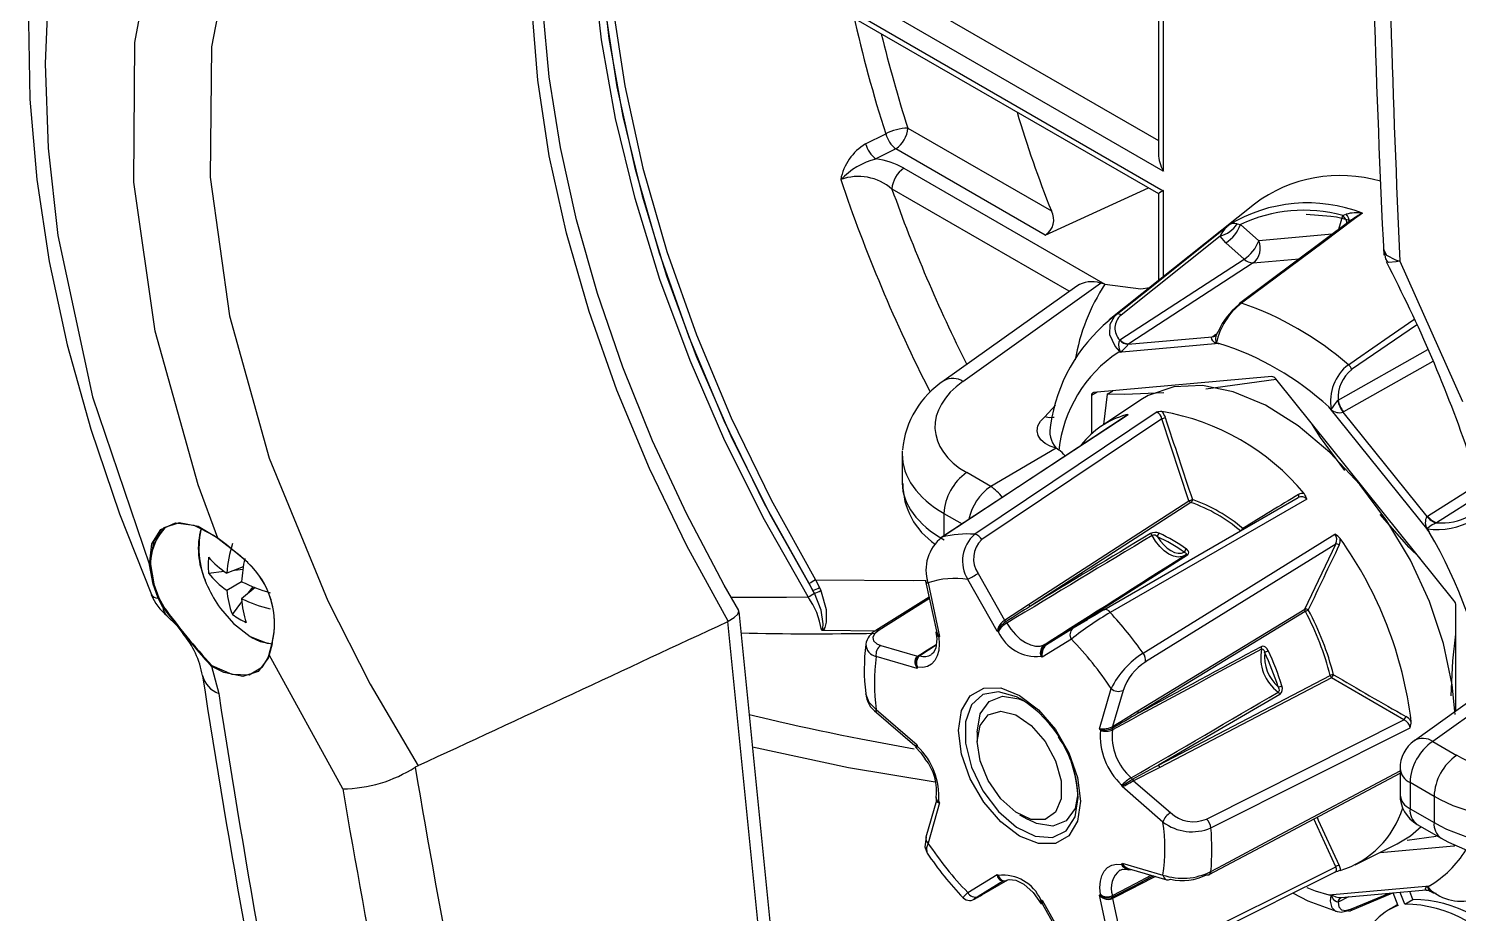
# Model space of a CAD drawing. Extents: x 6 to 134, y 1 to 99.
# Drawn here: x 10.214 to 12.72, y 8.869 to 10.421 of the extents above; entities that cross this region are included whole.
import ezdxf

# ---------------------------------------------------------------- set-up
doc = ezdxf.new("R2010")
doc.units = 0
doc.header["$MEASUREMENT"] = 0
doc.layers.add('OBJECT', color=7, linetype='CONTINUOUS')

msp = doc.modelspace()

# ---------------------------------------------------------------- linework, layer by layer
at = {"layer": 'OBJECT'}
for p, q in [((11.6518, 10.5379), (12.194, 10.2249)), ((12.2027, 10.1713), (11.631, 10.5013)), ((11.6382, 10.4628), (12.2027, 10.1368)), ((11.6444, 10.449), (12.194, 10.1318)), ((12.194, 10.438), (12.194, 10.2008)), ((12.2027, 10.443), (12.2027, 10.1713)), ((11.6809, 10.2189), (11.7161, 10.2365)), ((11.7547, 10.2466), (12.0065, 10.1013)), ((11.7339, 10.2101), (11.6987, 10.1924)), ((11.9957, 10.059), (11.7339, 10.2101)), ((11.7479, 10.1762), (12.1002, 9.9728)), ((12.0378, 9.9603), (11.7271, 10.1397)), ((11.9957, 10.059), (12.1766, 10.1418)), ((12.194, 10.1318), (12.194, 9.9789)), ((12.2027, 10.1368), (12.2027, 9.9859)), ((12.3624, 10.1133), (12.1079, 9.9103)), ((12.332, 10.0785), (12.3378, 10.0773)), ((12.5323, 10.0854), (12.3363, 9.9392)), ((12.3378, 10.0773), (12.3699, 10.0489)), ((12.4533, 10.0958), (12.4966, 10.0919)), ((12.5106, 10.0692), (12.5171, 10.0933)), ((12.5171, 10.0933), (12.5229, 10.0956)), ((12.3023, 10.0573), (12.1286, 9.9186)), ((12.3123, 10.0452), (12.3023, 10.0573)), ((12.4989, 10.0605), (12.3699, 10.0489)), ((12.3443, 10.0169), (12.3123, 10.0452)), ((12.1263, 9.8749), (12.3443, 10.0169)), ((12.3603, 10.01), (12.1424, 9.8681)), ((12.3603, 10.01), (12.4409, 10.0172)), ((12.6175, 10.0133), (12.727, 9.7669)), ((12.0508, 9.9696), (11.8188, 9.8036)), ((11.8512, 9.8022), (12.0923, 9.9748)), ((12.1004, 9.9728), (12.0923, 9.9748)), ((12.1079, 9.9103), (12.1211, 9.92)), ((12.6463, 9.9012), (12.5328, 9.8229)), ((12.1262, 9.8745), (12.1263, 9.8749)), ((12.1413, 9.8673), (12.2883, 9.8805)), ((12.2883, 9.8805), (12.2893, 9.8812)), ((12.2893, 9.8812), (12.295, 9.8851)), ((12.2992, 9.8904), (12.2988, 9.89)), ((12.2998, 9.8688), (12.1234, 9.8531)), ((12.1424, 9.8681), (12.1413, 9.8673)), ((12.5089, 9.7693), (12.6661, 9.8582)), ((12.6751, 9.8372), (12.5187, 9.7487)), ((12.3927, 9.8106), (12.0804, 9.7827)), ((12.4005, 9.8057), (12.2773, 9.7887)), ((12.712, 9.4181), (12.3997, 9.8066)), ((12.0868, 9.7833), (12.0768, 9.7777)), ((12.0768, 9.7777), (12.0768, 9.7104)), ((12.1043, 9.78), (12.098, 9.7265)), ((12.1043, 9.78), (12.1142, 9.7857)), ((11.9949, 9.7404), (12.0137, 9.7603)), ((12.163, 9.7698), (12.0944, 9.724)), ((12.669, 9.5381), (12.4926, 9.7575)), ((12.5086, 9.7689), (12.5089, 9.7693)), ((12.1411, 9.7436), (11.8146, 9.5289)), ((12.1904, 9.748), (11.8721, 9.534)), ((12.1999, 9.7367), (11.8846, 9.5248)), ((12.136, 9.7407), (12.137, 9.7436)), ((12.2476, 9.593), (12.1999, 9.7367)), ((12.5187, 9.7487), (12.5176, 9.7481)), ((12.5176, 9.7481), (12.6646, 9.5653)), ((11.745, 9.6752), (11.745, 9.6236)), ((12.0147, 9.6853), (11.9001, 9.618)), ((12.0194, 9.6819), (12.0147, 9.6853)), ((11.9001, 9.618), (11.858, 9.6423)), ((12.6657, 9.566), (12.7563, 9.6234)), ((12.7626, 9.6055), (12.6817, 9.5543)), ((11.9666, 9.4111), (12.2476, 9.593)), ((12.251, 9.59), (11.9699, 9.4082)), ((12.0984, 9.4013), (12.4392, 9.5986)), ((11.8182, 9.5704), (11.8498, 9.5522)), ((11.8182, 9.5704), (11.8182, 9.5314)), ((12.6646, 9.5653), (12.6657, 9.566)), ((12.6817, 9.5543), (12.6812, 9.5541)), ((12.5048, 9.517), (12.1717, 9.3102)), ((12.4507, 9.4027), (12.5048, 9.517)), ((10.4319, 9.4468), (10.4257, 9.4807)), ((10.4271, 9.4808), (10.4333, 9.4471)), ((10.5898, 9.4767), (10.561, 9.4659)), ((10.5975, 9.484), (10.5976, 9.4839)), ((10.5979, 9.4842), (10.5978, 9.4843)), ((10.5291, 9.4658), (10.5565, 9.4691)), ((10.561, 9.436), (10.587, 9.451)), ((10.5753, 9.4713), (10.5892, 9.4729)), ((11.5931, 9.4542), (11.5998, 9.4408)), ((11.7861, 9.4517), (11.8052, 9.3639)), ((11.9113, 9.3639), (11.8599, 9.455)), ((11.8782, 9.4653), (11.9245, 9.3832)), ((10.4319, 9.4468), (10.432, 9.4465)), ((10.4405, 9.4222), (10.432, 9.4465)), ((10.4334, 9.4467), (10.4333, 9.4471)), ((10.4334, 9.4467), (10.4419, 9.4227)), ((10.6107, 9.4405), (10.587, 9.421)), ((10.5988, 9.4307), (10.6072, 9.4419)), ((11.5885, 9.4353), (11.5818, 9.4475)), ((11.591, 9.4307), (11.5885, 9.4353)), ((11.5998, 9.4408), (11.6022, 9.4355)), ((11.7922, 9.4238), (11.699, 9.3654)), ((11.7902, 9.4488), (11.8105, 9.3549)), ((10.4491, 9.4062), (10.4405, 9.4222)), ((10.4419, 9.4227), (10.4504, 9.4069)), ((10.5709, 9.3934), (10.5874, 9.4155)), ((11.5388, 8.6004), (11.4589, 9.3988)), ((11.7927, 9.4215), (11.7044, 9.3661)), ((12.1581, 9.2242), (12.4507, 9.4027)), ((12.7156, 9.2242), (12.7156, 9.409)), ((11.4391, 9.3811), (11.4402, 9.3816)), ((11.5196, 8.5777), (11.4391, 9.3811)), ((11.9241, 9.3829), (11.9245, 9.3832)), ((11.9267, 9.3808), (11.9262, 9.3805)), ((12.0404, 9.3675), (12.0699, 9.3845)), ((12.4516, 9.3985), (12.1589, 9.2201)), ((12.0415, 9.3502), (11.9902, 9.3184)), ((12.0443, 9.3691), (11.998, 9.3404)), ((12.0443, 9.3691), (12.0445, 9.3692)), ((10.6406, 9.3422), (10.6355, 9.3227)), ((10.6356, 9.3238), (10.6404, 9.3431)), ((10.6402, 9.3431), (10.6401, 9.3428)), ((10.6406, 9.3422), (10.6406, 9.3425)), ((11.7074, 9.3391), (11.772, 9.3204)), ((11.8044, 9.3395), (11.7756, 9.3209)), ((11.9957, 9.3404), (11.9962, 9.3407)), ((11.998, 9.3404), (11.9978, 9.3403)), ((10.6333, 9.3177), (10.6331, 9.3173)), ((10.6333, 9.3165), (10.6335, 9.3168)), ((10.6335, 9.318), (10.6353, 9.3231)), ((10.6355, 9.3227), (10.6335, 9.3168)), ((10.7643, 9.0874), (10.6355, 9.3227)), ((11.7711, 9.2988), (11.6993, 9.3196)), ((11.7717, 9.3201), (11.772, 9.3204)), ((11.7739, 9.3206), (11.7759, 9.3219)), ((12.1941, 9.1293), (12.4951, 9.2864)), ((12.4975, 9.2821), (12.1965, 9.1252)), ((12.6244, 9.2086), (12.4975, 9.2821)), ((12.0909, 9.1931), (12.1113, 9.2634)), ((12.1321, 9.2603), (12.1137, 9.1969)), ((11.6993, 9.2266), (11.7711, 9.1645)), ((12.7464, 9.2462), (12.6427, 9.172)), ((12.7782, 9.2445), (12.675, 9.1706)), ((11.7001, 9.2213), (11.7672, 9.1633)), ((12.2786, 9.0346), (12.6244, 9.2086)), ((11.8765, 9.1871), (11.8765, 9.1708)), ((12.1133, 9.1966), (12.1137, 9.1969)), ((12.114, 9.1941), (12.1135, 9.1938)), ((12.286, 9.0191), (12.6353, 9.1946)), ((11.7702, 9.159), (11.7702, 9.1588)), ((12.675, 9.1706), (12.7171, 9.1463)), ((10.8965, 9.1282), (10.8913, 9.1255)), ((12.6176, 9.1232), (12.6176, 9.0772)), ((12.1482, 9.1043), (12.1488, 9.1046)), ((12.1506, 9.1018), (12.1502, 9.1016)), ((12.1506, 9.1018), (12.2153, 9.0459)), ((12.6773, 9.0744), (12.6352, 9.0987)), ((12.6352, 9.0987), (12.6352, 9.0527)), ((12.2021, 9.0293), (12.1303, 9.0914)), ((12.6773, 9.0744), (12.6773, 9.0284)), ((11.805, 9.0673), (11.7864, 9.0028)), ((11.8105, 9.0628), (11.7902, 8.9925)), ((11.805, 9.0675), (11.8051, 9.0675)), ((12.6352, 9.0527), (12.6773, 9.0284)), ((11.9507, 9.0422), (11.9649, 9.0341)), ((12.5048, 8.9509), (12.4666, 9.0348)), ((12.6476, 9.0252), (12.6897, 9.0009)), ((12.6301, 8.9974), (12.6811, 9.0044)), ((12.5388, 8.9543), (12.6127, 8.9909)), ((12.5826, 8.976), (12.712, 8.9875)), ((12.712, 8.9875), (12.7147, 8.9891)), ((12.1303, 8.9571), (12.2021, 8.9363)), ((12.1717, 8.7847), (12.5048, 8.9509)), ((11.8599, 8.9057), (11.9113, 8.9375)), ((11.9224, 8.9263), (11.8782, 8.8989)), ((11.8846, 8.9016), (11.9303, 8.928)), ((12.1426, 8.9471), (12.2086, 8.928)), ((12.1889, 8.9337), (12.1581, 8.9178)), ((12.1849, 8.9349), (12.1589, 8.9212)), ((12.4002, 8.8897), (12.5045, 8.9417)), ((12.1113, 8.8071), (12.0909, 8.901)), ((12.1135, 8.8978), (12.114, 8.898)), ((12.4926, 8.9014), (12.669, 8.9172)), ((12.5273, 8.8979), (12.5089, 8.8889)), ((12.5143, 8.8968), (12.6632, 8.9101)), ((12.5302, 8.8738), (12.6048, 8.9049)), ((12.5328, 8.8768), (12.5991, 8.9043)), ((12.6144, 8.8826), (12.6058, 8.9049)), ((12.6261, 8.8853), (12.618, 8.906)), ((12.6402, 8.8935), (12.6347, 8.9075)), ((11.9902, 8.892), (12.0415, 8.8009)), ((11.9908, 8.8852), (12.0391, 8.7996)), ((12.1137, 8.8953), (12.1133, 8.8951)), ((12.1137, 8.8953), (12.1321, 8.8107)), ((12.3986, 8.8889), (12.1672, 8.7734)), ((12.5089, 8.8889), (12.5086, 8.8889)), ((12.5141, 8.8966), (12.5143, 8.8967)), ((12.6106, 8.883), (12.5965, 8.8749)), ((12.6136, 8.8847), (12.6106, 8.883)), ((12.6261, 8.8853), (12.6402, 8.8935))]:
    msp.add_line(p, q, dxfattribs=at)
at = {"layer": 'OBJECT', "flags": 128}
for points in [[(11.4402, 9.3816), (11.3672, 9.5139), (11.3018, 9.6493), (11.2445, 9.7866), (11.196, 9.9246), (11.1565, 10.0622), (11.1264, 10.198), (11.106, 10.3309), (11.0955, 10.4599), (11.0949, 10.5836), (11.1043, 10.7012), (11.1236, 10.8115), (11.1526, 10.9136), (11.191, 11.0066), (11.2386, 11.0897), (11.2949, 11.1621), (11.3594, 11.2233), (11.4315, 11.2728)], [(11.4585, 9.4004), (11.4329, 9.4449), (11.3667, 9.5704), (11.3073, 9.6981), (11.2552, 9.8273), (11.2108, 9.9567), (11.1743, 10.0854), (11.1461, 10.2123), (11.1262, 10.3366), (11.115, 10.4571), (11.1123, 10.5729), (11.1181, 10.6832), (11.1324, 10.7871), (11.1549, 10.8838), (11.1853, 10.9726), (11.2235, 11.053), (11.269, 11.1244), (11.3217, 11.1866), (11.3814, 11.2392), (11.4349, 11.2745)], [(11.362, 11.228), (11.3324, 11.1752), (11.2904, 11.0776), (11.2586, 10.9702), (11.2372, 10.8538), (11.2264, 10.7295), (11.2264, 10.5984), (11.2372, 10.4617), (11.2586, 10.3206), (11.2904, 10.1764), (11.3324, 10.0304), (11.3842, 9.8839), (11.4453, 9.7381), (11.5151, 9.5945), (11.5931, 9.4542)], [(11.3261, 11.1929), (11.2889, 11.1131), (11.255, 11.013), (11.2306, 10.9045), (11.2159, 10.7883), (11.211, 10.6654), (11.2159, 10.5368), (11.2306, 10.4037), (11.255, 10.2669), (11.2889, 10.1277), (11.332, 9.9873), (11.384, 9.8467), (11.4444, 9.707), (11.5127, 9.5696), (11.5885, 9.4353)], [(11.5818, 9.4475), (11.5033, 9.5885), (11.433, 9.733), (11.3716, 9.8796), (11.3195, 10.027), (11.2773, 10.1739), (11.2453, 10.3189), (11.2238, 10.4608), (11.213, 10.5983), (11.213, 10.7302), (11.2238, 10.8552), (11.2453, 10.9723), (11.2773, 11.0804), (11.3195, 11.1785), (11.3275, 11.1939)], [(10.4271, 11.1632), (10.409, 11.1377), (10.353, 11.0384), (10.3058, 10.9307), (10.2679, 10.8153), (10.2397, 10.6932), (10.2215, 10.5654), (10.2136, 10.4332), (10.2158, 10.2972), (10.2279, 10.1566), (10.2499, 10.0126), (10.2815, 9.8662), (10.3227, 9.7182), (10.3729, 9.5698), (10.4292, 9.4284)], [(11.5802, 9.4241), (11.5035, 9.5595), (11.4343, 9.6982), (11.3731, 9.8391), (11.3204, 9.9811), (11.2768, 10.1229), (11.2424, 10.2635), (11.2177, 10.4016), (11.2028, 10.5361), (11.1978, 10.6659), (11.2028, 10.7899), (11.2177, 10.9072), (11.2424, 11.0167), (11.2768, 11.1176), (11.2967, 11.163)], [(10.4257, 11.0542), (10.329, 10.8607), (10.2665, 10.6326), (10.2488, 10.4995), (10.2424, 10.3602), (10.2477, 10.2116), (10.265, 10.0584), (10.3257, 9.7754), (10.4257, 9.4807)], [(10.8878, 11.0344), (10.7553, 10.9245), (10.65, 10.7796), (10.5744, 10.5979), (10.5343, 10.3889), (10.5318, 10.1603), (10.5659, 9.9174), (10.6356, 9.6677), (10.7379, 9.4172), (10.8125, 9.271), (10.8965, 9.1282)], [(10.5456, 9.527), (10.5109, 9.6211), (10.4355, 9.8904), (10.3979, 10.1516), (10.4001, 10.3965), (10.4411, 10.6193), (10.4863, 10.7445), (10.5456, 10.8569)], [(12.1211, 9.92), (12.1338, 9.9301), (12.1847, 9.9707), (12.3172, 10.0765)], [(12.5516, 10.0974), (12.5379, 10.0872), (12.483, 10.0462), (12.3399, 9.9395)], [(12.4966, 10.0919), (12.5061, 10.091), (12.5313, 10.0845)], [(12.5886, 10.0344), (12.5939, 10.0235), (12.6098, 10.0153), (12.6172, 10.0134), (12.6175, 10.0133)], [(12.5891, 10.0336), (12.5919, 10.0175), (12.595, 10.0125)], [(12.6175, 10.0133), (12.6172, 10.0132), (12.6107, 10.012), (12.5974, 10.0109), (12.5953, 10.0129)], [(12.1004, 9.9728), (12.1633, 9.9648), (12.1791, 9.967)], [(12.127, 9.8543), (12.1265, 9.8548), (12.1185, 9.864), (12.109, 9.8841), (12.1093, 9.9024), (12.117, 9.9162), (12.1211, 9.92)], [(12.527, 9.8315), (12.5414, 9.8414), (12.5987, 9.8809), (12.642, 9.9107)], [(12.2958, 9.8686), (12.2954, 9.8686), (12.2952, 9.8687), (12.2946, 9.8689), (12.2928, 9.87), (12.2895, 9.8733), (12.2876, 9.8765), (12.2874, 9.8791), (12.2883, 9.8805)], [(12.2956, 9.8845), (12.2956, 9.8846), (12.2948, 9.8834), (12.2938, 9.8829)], [(12.2957, 9.8844), (12.295, 9.8826), (12.2942, 9.8771), (12.2946, 9.8716), (12.2951, 9.8697), (12.2952, 9.8695), (12.2953, 9.8694), (12.2953, 9.8694), (12.2954, 9.8694), (12.2954, 9.8694), (12.2955, 9.8694), (12.2955, 9.8694)], [(12.2988, 9.89), (12.2969, 9.8872), (12.2957, 9.8844)], [(12.1234, 9.8531), (12.1242, 9.8533), (12.127, 9.8543)], [(12.1273, 9.8536), (12.1241, 9.8532), (12.1234, 9.8531)], [(12.127, 9.8543), (12.1271, 9.8543), (12.1271, 9.8543), (12.1272, 9.8543), (12.1272, 9.8544), (12.1272, 9.8545), (12.1272, 9.8547), (12.1269, 9.8555), (12.1257, 9.8591), (12.1247, 9.8663), (12.1252, 9.8718), (12.1262, 9.8745)], [(12.2955, 9.8694), (12.2988, 9.869), (12.2998, 9.8688)], [(12.2998, 9.8688), (12.299, 9.8688), (12.2958, 9.8686)], [(12.2036, 9.7822), (12.135, 9.7793), (12.1043, 9.78)], [(12.7141, 9.2181), (12.7093, 9.27), (12.6941, 9.3423), (12.6694, 9.4159), (12.6358, 9.4885), (12.5946, 9.5579), (12.547, 9.6216), (12.4945, 9.6778), (12.4389, 9.7246), (12.3819, 9.7604), (12.3254, 9.7842), (12.2711, 9.7952), (12.2209, 9.793), (12.1763, 9.7777), (12.163, 9.7698)], [(12.4967, 9.7527), (12.4934, 9.7566), (12.4926, 9.7575)], [(12.4926, 9.7575), (12.4936, 9.7565), (12.4969, 9.7531)], [(12.4969, 9.7531), (12.497, 9.753), (12.497, 9.7529), (12.4971, 9.7529), (12.4971, 9.7529), (12.4972, 9.7529), (12.4973, 9.7529), (12.4977, 9.7534), (12.4991, 9.7559), (12.5028, 9.7613), (12.5064, 9.7661), (12.5086, 9.7689)], [(12.1393, 9.7429), (12.0808, 9.7043), (11.8133, 9.5281)], [(12.0147, 9.6853), (12.0043, 9.6886), (11.9955, 9.6934), (11.9882, 9.6998), (11.9835, 9.7071), (11.9816, 9.7155), (11.9828, 9.7241), (11.9873, 9.7327), (11.9949, 9.7404)], [(12.0115, 9.7401), (12.0099, 9.7389), (12.0027, 9.7381), (11.9949, 9.7404)], [(12.1411, 9.7436), (12.1394, 9.7429), (12.1393, 9.7428)], [(12.5211, 9.6457), (12.4781, 9.7041), (12.4644, 9.7261)], [(12.4541, 9.5958), (12.4347, 9.5847), (12.3467, 9.5338), (12.1097, 9.3969)], [(10.4257, 9.4807), (10.4297, 9.5171), (10.4454, 9.5424), (10.471, 9.5539), (10.5035, 9.5502), (10.5392, 9.5318), (10.5456, 9.527)], [(10.5462, 9.5267), (10.5106, 9.5475), (10.4775, 9.5539), (10.4507, 9.5453), (10.4331, 9.5225), (10.4269, 9.4882), (10.4271, 9.4808)], [(12.6521, 9.4926), (12.6335, 9.5109), (12.5829, 9.5687)], [(12.6812, 9.5541), (12.6781, 9.5527), (12.6737, 9.5504), (12.6696, 9.5477), (12.6662, 9.545), (12.6653, 9.544), (12.6652, 9.5439), (12.6652, 9.5438), (12.6653, 9.5437), (12.6653, 9.5437), (12.6653, 9.5436), (12.6654, 9.5435), (12.6655, 9.5435)], [(10.5456, 9.527), (10.5843, 9.4966), (10.5978, 9.4843)], [(10.5978, 9.4843), (10.5599, 9.5162), (10.5462, 9.5267)], [(11.8146, 9.5289), (11.8135, 9.5284), (11.8132, 9.5282)], [(12.1672, 9.3253), (12.1887, 9.3387), (12.2747, 9.3922), (12.5035, 9.5344)], [(12.2402, 9.4971), (12.2357, 9.4951), (12.2286, 9.4942), (12.2207, 9.4957), (12.2125, 9.4994), (12.2042, 9.5052), (12.1963, 9.5128), (12.1892, 9.5219), (12.1832, 9.532)], [(12.1924, 9.5296), (12.1975, 9.5222), (12.2033, 9.5155), (12.2095, 9.5098), (12.2159, 9.5054), (12.2223, 9.5024), (12.2285, 9.5009), (12.2343, 9.5009), (12.2394, 9.5025)], [(12.669, 9.5381), (12.6683, 9.539), (12.6651, 9.5431)], [(12.6655, 9.5435), (12.6682, 9.5393), (12.669, 9.5381)], [(12.2394, 9.5025), (12.2416, 9.5015), (12.2426, 9.5005), (12.2428, 9.4997), (12.2427, 9.4993), (12.2423, 9.4987), (12.2421, 9.4985), (12.2417, 9.4982)], [(12.245, 9.4977), (12.2456, 9.4982), (12.2471, 9.5001), (12.2474, 9.5028), (12.2462, 9.5053), (12.2432, 9.5083)], [(12.245, 9.4977), (12.1227, 9.4198), (12.0404, 9.3675)], [(11.5931, 9.4542), (11.7643, 9.4531), (11.7867, 9.4536)], [(11.4451, 9.4237), (11.5423, 9.4235), (11.5802, 9.4241)], [(11.6035, 9.3665), (11.6038, 9.3665), (11.604, 9.3665), (11.6043, 9.3666), (11.6045, 9.3668), (11.6049, 9.3673), (11.6057, 9.369), (11.6066, 9.3771), (11.603, 9.4011), (11.591, 9.4307)], [(11.6022, 9.4355), (11.603, 9.4334), (11.6116, 9.4021), (11.6119, 9.38), (11.6091, 9.3704), (11.6077, 9.3679), (11.6062, 9.3662), (11.6054, 9.3656)], [(10.5498, 9.4041), (10.5727, 9.3774), (10.6022, 9.3546)], [(11.4402, 9.3816), (11.4507, 9.3881), (11.4571, 9.3941), (11.4588, 9.3991), (11.4579, 9.4)], [(11.9245, 9.3832), (11.938, 9.3923), (11.9666, 9.4111)], [(12.1097, 9.3969), (12.1083, 9.3984), (12.1067, 9.3997), (12.1052, 9.4007), (12.1037, 9.4014), (12.1022, 9.4019), (12.1008, 9.402), (12.0995, 9.4018), (12.0984, 9.4013)], [(10.4563, 9.3907), (10.4733, 9.3743), (10.4842, 9.3601)], [(11.9283, 9.3782), (11.9353, 9.3676), (11.9433, 9.3582), (11.952, 9.3502), (11.961, 9.344), (11.9699, 9.3399), (11.9786, 9.3378), (11.9866, 9.338), (11.9936, 9.3404)], [(10.6022, 9.3546), (10.6318, 9.3433), (10.6369, 9.3425)], [(10.6033, 9.3538), (10.6196, 9.346), (10.6408, 9.342)], [(11.6054, 9.3656), (11.6098, 9.3656), (11.6994, 9.3647)], [(11.7044, 9.3661), (11.6966, 9.3597), (11.6933, 9.3532), (11.6945, 9.3471), (11.7006, 9.3418), (11.7074, 9.3391)], [(11.8091, 9.3539), (11.81, 9.3417), (11.8091, 9.3305), (11.8065, 9.3208), (11.8023, 9.3126), (11.7965, 9.3064), (11.7893, 9.3023), (11.781, 9.3004), (11.7718, 9.3008)], [(11.804, 9.3624), (11.8055, 9.3505), (11.8039, 9.3346), (11.7991, 9.3255), (11.7961, 9.324)], [(11.8049, 9.365), (11.8043, 9.3625), (11.8046, 9.3603)], [(11.8053, 9.364), (11.8054, 9.3631), (11.8056, 9.3624)], [(11.9962, 9.3407), (12.0338, 9.3635), (12.0404, 9.3675)], [(12.0404, 9.3675), (12.0408, 9.3672), (12.041, 9.3671)], [(12.7075, 9.2506), (12.7102, 9.3123), (12.7156, 9.3589)], [(11.772, 9.3204), (11.7854, 9.3287), (11.8045, 9.3406)], [(11.8045, 9.34), (11.7848, 9.3276), (11.7742, 9.3208)], [(12.3866, 9.3299), (12.3842, 9.3338), (12.3817, 9.336), (12.3792, 9.3373), (12.3767, 9.3376), (12.3743, 9.3369)], [(12.3749, 9.3326), (12.3758, 9.3329), (12.376, 9.3329), (12.3772, 9.3326), (12.3784, 9.3316), (12.3794, 9.33), (12.3804, 9.3271)], [(10.6333, 9.3165), (10.616, 9.2936), (10.5892, 9.2849), (10.556, 9.2915), (10.5338, 9.3029)], [(10.5338, 9.3029), (10.534, 9.3025), (10.5469, 9.2549)], [(10.5346, 9.3041), (10.5696, 9.2886), (10.6005, 9.2878), (10.6238, 9.3018), (10.6334, 9.3176)], [(11.7737, 9.3205), (11.7735, 9.3204), (11.7733, 9.3203)], [(11.6809, 9.255), (11.6809, 9.2549), (11.6866, 9.2398), (11.6993, 9.2266)], [(12.0577, 9.0662), (12.0524, 9.0311), (12.0372, 9.0054), (12.0136, 8.9918), (11.9838, 8.9915), (11.9507, 9.0045), (11.9177, 9.0296), (11.8879, 9.0643), (11.8642, 9.1053), (11.849, 9.1485), (11.8438, 9.1897), (11.849, 9.2248), (11.8642, 9.2505), (11.8879, 9.2641), (11.9177, 9.2645), (11.9507, 9.2514), (11.9838, 9.2263), (12.0136, 9.1916), (12.0372, 9.1506), (12.0524, 9.1074), (12.0577, 9.0662)], [(11.9539, 9.2445), (11.9456, 9.2489), (11.9139, 9.2579), (11.8865, 9.2531), (11.8664, 9.2349), (11.8558, 9.2053), (11.8558, 9.1675), (11.8664, 9.1256), (11.8865, 9.0842), (11.9139, 9.0477), (11.9456, 9.0201), (11.9782, 9.0044), (12.0082, 9.0022), (12.0323, 9.0139), (12.0479, 9.0382), (12.0533, 9.0724), (12.0533, 9.0724)], [(11.8765, 9.1871), (11.8818, 9.219), (11.8972, 9.2408), (11.9207, 9.25), (11.9495, 9.2455), (11.9595, 9.2411)], [(12.4068, 9.2531), (12.2796, 9.179), (12.1941, 9.1293)], [(12.4039, 9.2665), (12.4053, 9.2631), (12.4057, 9.2607), (12.4056, 9.2593), (12.4054, 9.2586), (12.4048, 9.2577), (12.4045, 9.2574), (12.4041, 9.2572)], [(11.8765, 9.1708), (11.8815, 9.1989), (11.8959, 9.2174), (11.9176, 9.2238), (11.9439, 9.2173), (11.971, 9.1987), (11.9955, 9.1705), (12.0139, 9.1366), (12.0237, 9.1016), (12.0237, 9.0701), (12.0139, 9.0464), (11.9955, 9.0337), (11.971, 9.0338), (11.9439, 9.0465), (11.9176, 9.0703), (11.8959, 9.1019), (11.8815, 9.1369), (11.8765, 9.1708)], [(12.1137, 9.1969), (12.1281, 9.2058), (12.1581, 9.2242)], [(11.4827, 9.1611), (11.6506, 9.1252), (11.803, 9.0999)], [(11.7673, 9.1634), (11.7672, 9.1633), (11.7674, 9.1633)], [(11.7683, 9.1604), (11.7777, 9.1508), (11.7854, 9.1398)], [(11.7687, 9.1612), (11.7686, 9.1611), (11.7687, 9.1611)], [(11.7687, 9.1611), (11.7692, 9.1598), (11.7701, 9.1589)], [(11.7718, 9.1616), (11.7717, 9.1616), (11.7717, 9.1616), (11.7717, 9.1615), (11.7715, 9.1614), (11.7713, 9.1611), (11.7708, 9.1606), (11.7701, 9.1597), (11.7702, 9.159)], [(12.1488, 9.1046), (12.1873, 9.1255), (12.1941, 9.1293)], [(12.1965, 9.1252), (12.1896, 9.1217), (12.1506, 9.1018)], [(12.2831, 8.937), (12.3834, 8.9904), (12.6176, 9.1153)], [(12.286, 8.9425), (12.3084, 8.9544), (12.3977, 9.002), (12.6176, 9.1194)], [(12.0531, 9.079), (12.0479, 9.0533), (12.0326, 9.0314), (12.0091, 9.0222), (11.9802, 9.0267), (11.9649, 9.0341)], [(11.8046, 9.0724), (11.8044, 9.0707), (11.8057, 9.0678), (11.8073, 9.0665), (11.8082, 9.066), (11.8086, 9.0658), (11.8088, 9.0657), (11.8089, 9.0657), (11.809, 9.0656), (11.8091, 9.0656)], [(11.8056, 9.0648), (11.8054, 9.0651), (11.805, 9.0669), (11.8051, 9.0673)], [(12.4721, 9.0377), (12.4744, 9.0326), (12.5111, 8.9532)], [(11.7872, 9.0029), (11.7846, 8.9859), (11.7886, 8.9748), (11.7888, 8.9746)], [(12.6127, 8.9909), (12.6358, 9.005), (12.6544, 9.0213)], [(11.7902, 8.9925), (11.7876, 8.9843), (11.7882, 8.9757), (11.789, 8.975)], [(12.0924, 8.902), (12.0915, 8.9142), (12.0923, 8.9254), (12.0949, 8.9352), (12.0992, 8.9433), (12.105, 8.9495), (12.1122, 8.9536), (12.1205, 8.9555), (12.1297, 8.9551)], [(12.1373, 8.9498), (12.142, 8.9473), (12.1427, 8.9472)], [(12.5045, 8.9417), (12.505, 8.9419), (12.5065, 8.944), (12.5064, 8.9471), (12.5048, 8.9509)], [(12.5111, 8.9532), (12.5127, 8.9479), (12.5127, 8.9443)], [(11.9135, 8.9357), (11.9135, 8.9356), (11.9135, 8.9355), (11.9136, 8.9354), (11.9137, 8.9351), (11.9139, 8.9345), (11.9144, 8.9333), (11.9159, 8.9308), (11.9195, 8.9275), (11.9218, 8.9265), (11.9254, 8.9263), (11.9283, 8.9273)], [(11.9158, 8.9294), (11.9163, 8.9289), (11.9181, 8.9278)], [(11.9282, 8.9273), (11.9325, 8.9287), (11.9441, 8.9275), (11.9584, 8.9202), (11.9743, 8.906), (11.9888, 8.8861)], [(12.1137, 8.9003), (12.1537, 8.9213), (12.1813, 8.9359)], [(12.1274, 8.9446), (12.1313, 8.9465), (12.1406, 8.9458)], [(12.1401, 8.9461), (12.1423, 8.9457), (12.1457, 8.9462)], [(12.1589, 8.9212), (12.166, 8.9249), (12.1852, 8.9348)], [(12.5045, 8.9416), (12.5045, 8.9416), (12.504, 8.9415)], [(11.8522, 8.8967), (11.8528, 8.8989), (11.8599, 8.9057)], [(11.8782, 8.8989), (11.8718, 8.8949), (11.8703, 8.8938), (11.8739, 8.8956)], [(12.1581, 8.9178), (12.1514, 8.9143), (12.1137, 8.8953)], [(12.114, 8.898), (12.1521, 8.9177), (12.1589, 8.9212)], [(12.4304, 8.9048), (12.4561, 8.891), (12.5077, 8.8721)], [(12.4543, 8.9144), (12.4689, 8.9089), (12.4926, 8.9014)], [(12.4926, 8.9014), (12.4934, 8.9014), (12.4967, 8.9016)], [(12.4969, 8.9008), (12.4936, 8.9013), (12.4926, 8.9014)], [(12.527, 8.8737), (12.5147, 8.8707), (12.5051, 8.8725), (12.4986, 8.8789), (12.496, 8.8903), (12.4968, 8.9003), (12.4969, 8.9008)], [(12.4967, 8.9016), (12.497, 8.9016), (12.4973, 8.9016), (12.4979, 8.9014), (12.4999, 8.9003), (12.505, 8.8981), (12.5102, 8.8969), (12.5143, 8.8968)], [(12.5086, 8.8889), (12.5065, 8.8893), (12.5034, 8.8911), (12.5005, 8.8944), (12.4981, 8.8988), (12.4973, 8.9006), (12.4972, 8.9008), (12.4972, 8.9008), (12.4971, 8.9009), (12.4971, 8.9009), (12.497, 8.9009), (12.4969, 8.9009), (12.4969, 8.9008)], [(12.6632, 8.9101), (12.6624, 8.9105), (12.6623, 8.9122), (12.6633, 8.915), (12.6642, 8.9162), (12.6646, 8.9165), (12.6648, 8.9166), (12.6651, 8.9167)], [(12.6632, 8.91), (12.6676, 8.9097), (12.6711, 8.9077)], [(12.6651, 8.9167), (12.6683, 8.9171), (12.669, 8.9172)], [(12.6655, 8.9159), (12.6654, 8.9159), (12.6653, 8.9159), (12.6653, 8.9159), (12.6652, 8.9159), (12.6652, 8.9158), (12.6653, 8.9156), (12.6657, 8.9148), (12.6676, 8.9117), (12.6715, 8.9081)], [(12.669, 8.9172), (12.6682, 8.9169), (12.6655, 8.9159)], [(11.9876, 8.8886), (11.9871, 8.8897), (11.9874, 8.8911), (11.9877, 8.8919), (11.9878, 8.8923), (11.9879, 8.8925), (11.9879, 8.8926), (11.9879, 8.8926), (11.988, 8.8927)], [(11.9874, 8.8887), (11.9876, 8.8882), (11.9881, 8.8877)], [(11.9881, 8.8877), (11.9897, 8.8862), (11.99, 8.8861)], [(11.99, 8.8862), (11.989, 8.8869), (11.9889, 8.8873)], [(11.9899, 8.8861), (11.99, 8.886), (11.9908, 8.8852)], [(11.9906, 8.8857), (11.9908, 8.8852), (11.9908, 8.8852)], [(12.5089, 8.8889), (12.5103, 8.8807), (12.515, 8.8755), (12.5226, 8.8742), (12.5328, 8.8768)]]:
    msp.add_lwpolyline(points, dxfattribs=at)
at = {"layer": 'OBJECT'}
for centre, radius, start, end in [((35.0324, 11.1162), 22.4698, 180.57331, 182.78613), ((13.978, 10.9614), 2.3752, 192.5518, 197.7704), ((14.0046, 10.9668), 2.3623, 193.5801, 197.7498), ((13.8923, 10.8531), 2.0302, 196.5526, 201.7366), ((11.7564, 10.1613), 0.0853, 91.1574, 118.2211), ((11.7651, 10.2503), 0.0509, 195.7362, 232.165), ((11.7085, 10.2488), 0.0462, 303.2295, 357.3479), ((11.7281, 10.1393), 0.0925, 120.6623, 169.4623), ((11.7299, 10.2327), 0.0509, 195.7197, 232.1645), ((11.7322, 10.0651), 0.1316, 104.7413, 136.2155), ((11.6806, 10.055), 0.1386, 60.9699, 82.5086), ((11.7732, 10.1375), 0.0462, 123.2298, 177.3476), ((11.6682, 10.0724), 0.0894, 48.8317, 110.3109), ((14.2384, 11.031), 2.7443, 198.5879, 207.0192), ((12.5127, 9.9126), 0.2508, 73.6713, 126.8142), ((14.23, 11.025), 2.6549, 199.48, 206.7063), ((11.9791, 10.0857), 0.0315, 301.6814, 29.5846), ((12.4556, 9.8501), 0.2653, 68.7833, 121.4358), ((12.449, 9.8445), 0.258, 74.6953, 115.5238), ((12.2921, 10.1029), 0.0467, 282.7081, 328.6066), ((12.3479, 10.0373), 0.0497, 128.0866, 156.3861), ((12.279, 10.098), 0.0624, 302.2221, 340.61), ((12.3269, 10.0609), 0.0183, 73.9411, 121.8004), ((12.5025, 10.0755), 0.0231, 10.9655, 50.8309), ((12.5419, 10.0251), 0.073, 82.3116, 105.0529), ((12.5128, 10.0837), 0.0156, 353.2627, 49.6023), ((12.6142, 9.977), 0.1357, 117.4586, 127.0659), ((12.311, 10.0696), 0.0624, 302.222, 340.6101), ((12.3396, 10.0357), 0.033, 308.919, 23.6066), ((12.361, 10.0338), 0.0238, 225.4598, 268.464), ((10.4285, 8.8823), 2.4421, 18.8342, 27.5536), ((12.0775, 9.928), 0.0491, 72.3894, 122.6253), ((12.3901, 9.7821), 0.3468, 146.6445, 170.3563), ((12.4112, 9.8453), 0.1181, 127.1071, 168.2273), ((12.4103, 9.842), 0.1211, 128.3439, 156.4971), ((12.3384, 9.9367), 0.00328, 128.7194, 173.3441), ((12.3384, 9.9359), 0.00391, 67.2682, 121.9944), ((12.1571, 9.4067), 0.5633, 48.9454, 71.06), ((12.2939, 9.6847), 0.2917, 129.6693, 171.8467), ((12.1479, 9.8957), 0.03, 130.1455, 223.9358), ((12.1238, 9.9137), 0.00684, 45.8921, 113.3465), ((12.143, 9.8919), 0.0238, 225.4579, 268.4659), ((12.2868, 9.8927), 0.0123, 276.9607, 305.5142), ((12.2883, 9.892), 0.0109, 275.0666, 303.6387), ((12.2558, 9.6554), 0.2379, 123.8191, 173.6057), ((12.1431, 9.8906), 0.0233, 223.49, 265.49), ((12.0941, 9.8388), 0.0364, 23.9172, 25.2422), ((12.0884, 9.9069), 0.066, 306.0855, 323.161), ((12.2638, 9.859), 0.0334, 16.7531, 18.1455), ((12.1491, 9.3852), 0.5066, 47.3058, 72.6995), ((12.5771, 9.7673), 0.0814, 127.9406, 189.9968), ((12.5147, 9.817), 0.0191, 18.2716, 49.688), ((11.9062, 9.6681), 0.1612, 122.8287, 174.9364), ((11.8339, 9.7766), 0.0309, 55.9437, 119.1124), ((12.5715, 9.7735), 0.0627, 128.049, 183.8785), ((12.4723, 9.7652), 0.0274, 332.7903, 333.9407), ((12.5117, 9.7716), 0.0242, 231.5469, 283.9624), ((12.563, 9.7801), 0.0556, 191.6109, 215.0994), ((12.5612, 9.7818), 0.0538, 193.4226, 217.8838), ((12.0487, 9.7148), 0.045, 165.4089, 220.968), ((12.1785, 9.5972), 0.1521, 105.829, 141.8331), ((12.1391, 9.7396), 0.00449, 63.7904, 117.6065), ((12.2005, 9.7065), 0.0428, 90.2111, 103.6005), ((12.1869, 9.7354), 0.0132, 5.7487, 74.2058), ((12.1925, 9.7687), 0.0328, 283.0953, 294.7434), ((12.1324, 9.344), 0.4109, 39.5256, 80.4798), ((12.1798, 9.7307), 0.0277, 17.2211, 42.1628), ((22.1724, 12.9563), 10.4727, 197.89202, 198.71996), ((11.911, 9.5659), 0.093, 124.7737, 177.2476), ((11.8724, 9.6225), 0.1263, 179.6831, 236.6556), ((11.9543, 9.5405), 0.0946, 124.9921, 167.8719), ((11.8515, 9.5461), 0.0868, 37.4991, 55.9359), ((44.6036, -43.1974), 61.8264, 121.347588, 121.453841), ((12.4364, 9.6016), 0.00414, 312.7668, 36.3344), ((12.445, 9.5885), 0.0117, 39.1365, 119.9812), ((12.4462, 9.5934), 0.0125, 75.6436, 121.1909), ((12.4321, 9.591), 0.0225, 12.3826, 40.1199), ((12.2383, 9.6287), 0.0369, 284.5924, 294.7345), ((12.2535, 9.5963), 0.00671, 209.127, 248.4383), ((12.2472, 9.5954), 0.00658, 305.527, 358.4239), ((12.1569, 9.3265), 0.2799, 49.6625, 70.3429), ((12.1585, 9.3284), 0.2833, 49.6625, 70.3429), ((12.6842, 9.5547), 0.0223, 151.6874, 211.176), ((12.6925, 9.589), 0.0367, 220.4004, 252.1287), ((12.6824, 9.6693), 0.127, 262.3466, 299.9744), ((12.6937, 9.5875), 0.0353, 217.5303, 250.262), ((12.6908, 9.6568), 0.1029, 264.9312, 298.1109), ((10.5227, 9.4806), 0.0956, 137.2483, 200.785), ((10.5225, 9.4807), 0.0953, 137.218, 200.6608), ((10.6397, 9.5086), 0.1286, 163.8825, 205.2985), ((10.6665, 9.5098), 0.1543, 168.01, 206.0026), ((10.5459, 9.5269), 0.000303, 161.9258, 298.5907), ((11.8597, 9.4713), 0.0731, 128.0484, 197.9483), ((11.8583, 9.3648), 0.1698, 85.3227, 104.8965), ((11.9127, 9.4873), 0.0619, 130.9853, 211.4452), ((11.9158, 9.4913), 0.0458, 133.0729, 214.6679), ((11.8686, 9.5163), 0.0181, 28.0192, 78.7447), ((67.2399, -82.0046), 106.8185, 121.025732, 121.185444), ((77.8011, -99.1414), 126.9518, 121.124408, 121.235215), ((12.1883, 9.5197), 0.0177, 66.4912, 118.1532), ((12.1767, 9.5288), 0.00722, 26.1018, 63.4246), ((12.1861, 9.5243), 0.00824, 40.6484, 110.4805), ((12.1994, 9.5301), 0.00706, 124.8692, 183.8101), ((12.0802, 9.2811), 0.2727, 54.2834, 65.7219), ((12.0813, 9.283), 0.2774, 54.2835, 65.7219), ((12.3324, 9.5484), 0.0103, 311.0743, 336.7218), ((12.3359, 9.5415), 0.0066, 8.9324, 25.6663), ((12.4894, 9.5083), 0.0296, 38.363, 61.7278), ((12.4898, 9.5246), 0.0168, 333.0456, 35.7983), ((12.4926, 9.5237), 0.0203, 335.6129, 8.4981), ((11.9454, 9.122), 0.6968, 6.9073, 35.5041), ((12.6299, 9.578), 0.0496, 315.192, 315.7739), ((11.9436, 9.1148), 0.8398, 9.0438, 30.2626), ((10.8086, 9.4458), 0.2484, 163.1051, 175.3395), ((12.2479, 9.501), 0.00862, 122.8809, 170.3087), ((24.5187, 3.7399), 13.3244, 154.31323, 154.85624), ((12.5063, 9.5099), 0.00721, 48.7629, 102.0393), ((10.4263, 9.482), 0.00147, 243.1758, 300.6348), ((10.6684, 9.4798), 0.14, 174.2678, 185.7322), ((10.6458, 9.5953), 0.1546, 221.0272, 236.7727), ((10.8924, 9.4308), 0.3061, 168.5345, 176.2171), ((10.6075, 9.4747), 0.0136, 135.4046, 137.1201), ((10.5865, 9.4953), 0.0158, 314.4059, 316.0534), ((10.5908, 9.4911), 0.00988, 313.3411, 315.9785), ((10.4993, 9.3772), 0.1455, 346.1872, 47.3293), ((10.4997, 9.3777), 0.1449, 346.3337, 47.3351), ((-63.1553, 127.7761), 140.2654, 302.395659, 302.515758), ((12.243, 9.4958), 0.00274, 44.7137, 118.6456), ((10.6398, 9.5522), 0.1404, 217.9565, 235.8733), ((10.725, 9.7319), 0.313, 243.8383, 253.6674), ((11.8363, 9.0343), 0.4853, 120.076, 121.6352), ((11.7904, 9.4535), 0.00467, 201.6632, 266.4151), ((11.8377, 9.3105), 0.1462, 81.248, 108.971), ((11.4609, 10.188), 0.8345, 298.5654, 300.0009), ((10.5205, 9.4676), 0.1, 203.1474, 230.057), ((10.4395, 9.4351), 0.0129, 212.2326, 274.1894), ((10.4323, 9.4485), 0.00177, 255.901, 305.7372), ((10.4324, 9.4482), 0.00178, 256.1853, 305.2726), ((10.7291, 9.533), 0.2208, 204.276, 215.7186), ((10.7011, 9.4461), 0.1404, 184.1293, 202.0448), ((11.4215, 9.6969), 0.3156, 300.1858, 302.4842), ((11.4639, 9.3435), 0.1415, 9.3841, 34.7288), ((11.5522, 9.5256), 0.0973, 291.8604, 299.3101), ((11.5693, 9.4966), 0.0695, 288.1855, 298.2496), ((10.4405, 9.4247), 0.00245, 269.5612, 304.979), ((10.4486, 9.4086), 0.00238, 280.817, 317.0529), ((11.5306, 10.207), 1.3458, 216.5157, 222.2092), ((10.471, 9.4073), 0.022, 182.7107, 228.484), ((11.4646, 10.1518), 1.2584, 216.2928, 222.3467), ((10.6933, 9.6455), 0.2484, 244.6634, 256.8971), ((10.7414, 9.4297), 0.1547, 183.2304, 198.9748), ((14.4471, 5.4526), 4.6672, 122.0567, 122.6843), ((11.9726, 9.4145), 0.00683, 209.4044, 247.0499), ((13.3622, 7.2177), 2.523, 120.0592, 121.4843), ((12.4524, 9.3959), 0.00703, 50.2994, 103.4802), ((12.4568, 9.4018), 0.00617, 171.4582, 212.3959), ((12.5012, 9.3119), 0.0997, 116.3593, 119.7714), ((12.0306, 9.1706), 0.4847, 13.9897, 28.4216), ((10.6527, 9.507), 0.1399, 234.2692, 245.7361), ((11.944, 9.3478), 0.0342, 117.3793, 153.2299), ((11.9395, 9.3587), 0.0287, 122.5389, 152.1953), ((11.9448, 9.3507), 0.0351, 121.9595, 145.629), ((11.9311, 9.3869), 0.00803, 209.5145, 232.9163), ((11.9311, 9.3873), 0.00782, 211.663, 236.0067), ((11.9215, 9.3741), 0.00794, 30.7458, 53.2058), ((12.3761, 8.9345), 0.5336, 119.9413, 128.824), ((11.6116, 8.9376), 0.6775, 34.9119, 42.6773), ((12.0306, 9.1706), 0.4788, 13.9897, 28.4217), ((10.3587, 9.2572), 0.1624, 10.2693, 39.3627), ((11.6053, 9.368), 0.00239, 218.9842, 271.4437), ((11.7141, 9.3351), 0.0337, 116.2771, 169.5244), ((11.7024, 9.3594), 0.00692, 73.7481, 119.0243), ((11.8109, 9.3633), 0.00624, 161.7074, 205.1829), ((11.8157, 9.3632), 0.0115, 195.0875, 234.701), ((11.8027, 9.3621), 0.00291, 329.5029, 6.3134), ((11.8196, 9.3687), 0.0165, 209.3522, 236.6534), ((11.8213, 9.3653), 0.0167, 196.2109, 223.0882), ((11.8254, 9.3701), 0.0213, 201.1648, 225.5271), ((11.8612, 9.2828), 0.0881, 125.0873, 126.2642), ((11.9377, 9.3594), 0.0268, 151.7142, 170.3345), ((11.9417, 9.3479), 0.0344, 138.8574, 152.173), ((11.8541, 9.1911), 0.1821, 70.9772, 71.6956), ((11.9327, 9.361), 0.0194, 150.706, 173.5694), ((11.98, 9.3924), 0.0727, 203.7075, 276.2979), ((11.9075, 9.3634), 0.011, 40.5489, 52.7931), ((12.0527, 9.3582), 0.0137, 127.8232, 215.8026), ((11.6269, 8.9454), 0.5794, 33.2804, 44.3087), ((10.5501, 9.3544), 0.091, 336.1482, 353.0815), ((10.55, 9.3544), 0.0911, 336.4394, 352.888), ((10.6359, 9.3233), 0.000668, 122.4272, 233.8672), ((10.6408, 9.3427), 0.000615, 173.8508, 249.826), ((10.6407, 9.343), 0.000478, 113.8204, 162.8948), ((10.6408, 9.3431), 0.000615, 174.3935, 250.0907), ((12.0212, 9.2971), 0.3428, 172.659, 187.0493), ((11.7042, 9.3422), 0.0231, 182.5687, 258.0037), ((11.7183, 9.3232), 0.0193, 124.4111, 190.7485), ((12.0062, 9.326), 0.0191, 130.9995, 197.8266), ((12.0089, 9.322), 0.021, 162.533, 185.0741), ((12.0164, 9.3268), 0.0275, 176.8573, 197.8125), ((12.0068, 9.3261), 0.0181, 127.9811, 173.0186), ((11.9832, 9.2974), 0.0314, 76.4804, 79.6561), ((12.0177, 9.322), 0.0277, 167.5065, 187.385), ((12.0104, 9.3247), 0.0201, 128.8116, 170.5347), ((11.9946, 9.3383), 0.00234, 62.0094, 113.8463), ((11.9968, 9.3424), 0.0023, 241.8082, 297.103), ((11.9973, 9.3425), 0.0021, 238.1657, 292.3442), ((12.2478, 9.1964), 0.1521, 122.0003, 153.8534), ((56.4913, -72.4142), 92.8913, 118.35444, 118.537661), ((56.7635, -72.824), 93.3853, 118.381059, 118.531405), ((12.1514, 9.3124), 0.0204, 353.6354, 39.1839), ((12.4492, 9.3181), 0.0758, 168.9474, 233.4639), ((12.3691, 9.334), 0.00592, 346.2122, 29.0709), ((12.4514, 9.3198), 0.0714, 174.1095, 228.3019), ((12.3701, 9.3588), 0.0333, 287.9707, 299.7593), ((11.9574, 9.1281), 0.4674, 17.2147, 25.1967), ((11.9564, 9.1275), 0.4755, 17.2148, 25.1966), ((10.5354, 9.3028), 0.00159, 122.8113, 176.8322), ((10.6338, 9.317), 0.000777, 161.0912, 228.4564), ((10.634, 9.3174), 0.000772, 161.3818, 228.7133), ((10.6339, 9.3174), 0.000656, 120.4311, 157.7014), ((12.0346, 9.2731), 0.3384, 172.0999, 187.9001), ((11.7792, 9.3107), 0.0121, 128.2684, 192.6337), ((11.7664, 9.3117), 0.00381, 284.4724, 306.5894), ((11.7919, 9.3126), 0.025, 190.6691, 213.5755), ((11.7815, 9.3102), 0.0129, 127.4398, 187.1091), ((11.7867, 9.3113), 0.0182, 188.4194, 215.056), ((11.7954, 9.31), 0.0268, 182.9348, 204.7118), ((11.7868, 9.3085), 0.0168, 131.9232, 206.9763), ((11.9119, 9.2517), 0.1485, 160.666, 161.4908), ((11.7723, 9.3222), 0.00215, 251.8946, 297.5453), ((11.7727, 9.3227), 0.00243, 254.6491, 292.2277), ((11.775, 9.3191), 0.00196, 73.2372, 132.2123), ((11.7832, 9.3464), 0.0266, 253.3067, 299.8527), ((11.7803, 9.0637), 0.33, 50.5155, 51.0005), ((12.2236, 9.2284), 0.0968, 122.3858, 160.8059), ((10.5611, 9.2962), 0.0436, 193.1502, 251.0616), ((27.5928, 11.905), 17.2739, 188.72087, 191.80452), ((12.5008, 9.2756), 0.0122, 89.5375, 117.7507), ((12.5034, 9.2882), 0.00846, 192.8673, 226.091), ((12.4864, 9.2927), 0.0153, 316.4386, 341.1428), ((17.0438, 17.0045), 8.9546, 239.51451, 240.45221), ((11.7253, 9.2576), 0.0441, 184.305, 235.2606), ((12.124, 9.2773), 0.0188, 227.4982, 295.3407), ((-33.2537, 87.2495), 90.3739, 300.156182, 300.345357), ((12.4039, 9.2802), 0.0137, 269.9412, 299.0167), ((12.3986, 9.2506), 0.00862, 16.6604, 49.6678), ((12.3989, 9.2631), 0.0127, 308.3812, 23.615), ((11.7039, 9.2246), 0.00499, 156.7195, 220.5361), ((11.84, 9.064), 0.2134, 2.2328, 57.7618), ((12.1641, 9.2233), 0.00608, 171.3013, 211.3853), ((16.9509, 0.9064), 9.5959, 119.95932, 120.26877), ((12.6126, 9.2193), 0.016, 317.8372, 342.1211), ((12.6169, 9.1915), 0.0187, 9.5616, 66.0498), ((12.6136, 9.1897), 0.0285, 34.4691, 60.2242), ((12.6055, 9.2053), 0.0317, 340.2359, 0.873), ((11.8587, 9.068), 0.1947, 1.2742, 34.7395), ((11.6813, 8.9726), 0.4652, 27.912, 28.2964), ((12.0953, 9.226), 0.0333, 262.4497, 276.5584), ((12.1023, 9.2181), 0.0275, 245.6123, 264.1892), ((12.212, 9.1815), 0.12, 175.7768, 226.6346), ((12.1022, 9.2147), 0.0262, 248.1483, 296.0942), ((12.0942, 9.2177), 0.0274, 266.1568, 281.021), ((12.0962, 9.2336), 0.0408, 274.0079, 294.8015), ((12.0885, 9.19), 0.011, 3.8076, 15.6788), ((12.0998, 9.2231), 0.0324, 269.5097, 295.1112), ((12.2092, 9.1797), 0.0961, 173.179, 229.2324), ((12.1185, 9.1955), 0.00531, 167.7567, 198.7933), ((12.1084, 9.1921), 0.00543, 349.7159, 18.7362), ((12.1188, 9.196), 0.00511, 170.2917, 201.9446), ((12.6577, 9.1451), 0.0309, 55.939, 119.1514), ((11.7629, 9.1847), 0.0218, 281.7725, 292.0374), ((11.7639, 9.1597), 0.00503, 16.9371, 46.0518), ((11.7789, 9.1562), 0.0114, 133.3542, 154.0408), ((11.7686, 9.1724), 0.0112, 270.4664, 286.6248), ((12.1338, 9.252), 0.3731, 193.5753, 194.0216), ((11.6894, 9.0744), 0.12, 355.7769, 46.6343), ((12.6776, 9.1232), 0.06, 125.5904, 180), ((12.728, 9.0943), 0.093, 124.7737, 177.2476), ((10.7611, 9.3287), 0.2413, 270.7495, 302.65), ((11.7162, 9.0839), 0.089, 351.7864, 38.9599), ((12.2023, 9.1313), 0.00848, 193.8658, 226.0267), ((12.6465, 9.1254), 0.0289, 184.2723, 247.0484), ((12.7701, 9.07), 0.093, 124.7737, 177.2476), ((12.2044, 9.0124), 0.1109, 121.5656, 132.4061), ((11.4394, 10.2195), 1.3214, 301.8122, 302.4386), ((12.0501, 9.2668), 0.1932, 296.845, 301.2184), ((12.1404, 9.1006), 0.00868, 25.1464, 46.2512), ((12.156, 9.108), 0.00861, 205.2774, 227.5762), ((12.1565, 9.1078), 0.00838, 202.3467, 225.2523), ((12.1174, 9.1372), 0.0447, 285.868, 294.5577), ((11.7692, 9.0043), 0.3715, 13.571, 14.0191), ((12.1787, 9.0441), 0.0676, 129.1211, 135.6144), ((12.0972, 9.1779), 0.0926, 290.9595, 295.6611), ((12.1271, 9.0897), 0.0113, 25.0661, 37.92), ((12.6776, 9.0772), 0.06, 180, 240.0027), ((12.6472, 9.0799), 0.0297, 185.2047, 246.1159), ((11.8096, 9.0702), 0.00537, 159.408, 221.571), ((11.8157, 9.0749), 0.0131, 216.8187, 246.8204), ((11.8094, 9.0724), 0.00678, 232.0304, 267.2533), ((11.8015, 9.0652), 0.00413, 353.7718, 25.719), ((11.8115, 9.0724), 0.00961, 232.4924, 264.5172), ((12.2093, 9.2776), 0.4529, 207.9068, 208.3016), ((12.4629, 9.1034), 0.1668, 287.3721, 342.8227), ((12.6648, 9.0496), 0.0298, 173.92, 234.7675), ((12.2309, 9.0199), 0.0303, 121.0419, 161.843), ((11.8669, 8.9828), 0.3384, 352.0998, 7.9002), ((12.2528, 9.0958), 0.0836, 232.679, 293.4423), ((12.2557, 9.089), 0.0591, 226.8926, 292.8652), ((12.261, 9.0166), 0.0251, 5.728, 45.5346), ((12.7069, 9.0253), 0.0298, 173.9225, 234.7301), ((11.7964, 9.0007), 0.0103, 167.9206, 232.5864), ((11.8925, 8.9808), 0.3954, 354.4368, 5.5632), ((12.8567, 9.3017), 0.344, 240.9491, 275.7985), ((12.2547, 9.2835), 0.5588, 213.5233, 223.8541), ((12.2746, 9.3105), 0.5795, 213.2806, 224.3086), ((12.5681, 9.0839), 0.1949, 301.1947, 327.8392), ((11.9902, 9.004), 0.1478, 340.6703, 341.4989), ((12.1467, 8.967), 0.0208, 214.9177, 239.0185), ((12.1445, 8.9617), 0.0163, 203.8957, 254.1147), ((12.1532, 8.9719), 0.0272, 212.9127, 234.3381), ((12.1529, 8.9671), 0.0246, 204.0155, 226.8551), ((12.1379, 8.9468), 0.00305, 101.6515, 129.4175), ((12.1437, 8.9578), 0.0116, 228.6303, 277.8499), ((12.5105, 8.945), 0.00827, 86.4035, 133.8817), ((12.123, 9.1944), 0.3329, 230.5174, 230.9981), ((11.9287, 8.9395), 0.0175, 186.5729, 213.6179), ((11.9322, 8.9439), 0.0219, 197.1167, 221.4755), ((11.9214, 8.8635), 0.0727, 23.7075, 96.2979), ((11.9258, 8.9368), 0.0124, 184.8571, 216.2234), ((11.9144, 8.9271), 0.00271, 59.3493, 96.7916), ((11.9201, 8.9334), 0.00696, 210.9122, 276.167), ((11.9234, 8.9353), 0.0093, 235.1067, 301.5238), ((12.1506, 8.9138), 0.0393, 126.8061, 200.1143), ((12.2367, 9.0394), 0.1087, 251.4321, 296.9682), ((12.2121, 8.9375), 0.0101, 186.4881, 249.1974), ((12.2107, 8.9362), 0.00848, 255.1222, 302.4875), ((12.2364, 9.0188), 0.0921, 256.7599, 297.287), ((12.2807, 8.9419), 0.00549, 247.4837, 295.6848), ((12.2795, 8.9424), 0.00649, 303.345, 0.4741), ((12.5844, 8.7098), 0.2452, 107.0067, 109.2676), ((11.8726, 8.9118), 0.014, 205.543, 293.6144), ((11.6542, 9.2963), 0.457, 298.7378, 300.2766), ((12.0386, 8.9754), 0.0909, 305.1054, 306.2457), ((12.1099, 8.9198), 0.0268, 224.7952, 246.1495), ((12.1059, 8.9229), 0.0266, 235.7318, 256.0603), ((12.1045, 8.9192), 0.021, 234.7242, 295.8423), ((12.107, 8.9156), 0.0199, 222.9297, 247.9222), ((12.1057, 8.9146), 0.0185, 250.2251, 294.7621), ((12.1176, 8.8962), 0.00437, 158.7542, 194.2726), ((12.1095, 8.8994), 0.00426, 338.2363, 12.6368), ((12.1181, 8.8962), 0.00444, 155.7104, 191.9277), ((12.1614, 8.9188), 0.00351, 136.4923, 196.5877), ((12.4648, 8.891), 0.0336, 17.0105, 18.3915), ((12.633, 8.9013), 0.0356, 24.1592, 25.5119), ((12.724, 8.9698), 0.0795, 222.6339, 285.9329), ((12.6805, 8.9171), 0.0127, 224.558, 273.1485), ((11.8633, 8.9086), 0.0168, 227.074, 309.0298), ((11.9978, 8.8915), 0.00992, 173.1325, 205.3685), ((12.0467, 9.0629), 0.18, 250.9734, 251.7001), ((11.9984, 8.8872), 0.00954, 150.0027, 179.6305), ((11.9868, 8.8834), 0.00437, 31.1122, 62.2328), ((12.0023, 8.8896), 0.0123, 168.989, 198.7416), ((12.0823, 8.8999), 0.0174, 344.8918, 350.9319), ((12.1065, 8.9111), 0.0174, 244.7462, 293.1714), ((12.5197, 8.8868), 0.0113, 119.9224, 169.147), ((12.5213, 8.886), 0.0127, 123.2545, 166.8598), ((12.5285, 8.878), 0.00455, 250.801, 291.4942), ((12.5281, 8.8782), 0.00488, 294.8389, 342.6231), ((12.6464, 8.7903), 0.0977, 109.0871, 169.4167), ((12.6237, 8.6625), 0.2228, 32.0358, 89.3998), ((12.6383, 8.6728), 0.2207, 33.077, 89.52)]:
    msp.add_arc(centre, radius, start, end, dxfattribs=at)
for centre, major_axis, ratio, start_param, end_param in [((23.4724, 16.9006), (5.5041, 16.751), 0.560269, 2.115265, 2.169133), ((12.224, 10.1835), (-0.0212, 0.0367), 0.577335, 0.785358, 1.570756), ((12.224, 10.1491), (0.03, 0.0173), 0.00007, 2.356154, 3.141552), ((11.9924, 9.7293), (0.1899, 0.0107), 0.611383, 2.374049, 3.892485), ((12.3962, 9.8015), (-0.005, 0.00866), 0.577382, 4.974342, 6.021496), ((12.0839, 9.7736), (-0.005, 0.00866), 0.577356, 6.021464, 7.068617), ((11.995, 9.6819), (0.2499, 0.0106), 0.603442, 3.082659, 3.116111), ((11.995, 9.6819), (0.2499, 0.0106), 0.603442, 3.116111, 3.901509), ((12.0143, 9.6361), (-0.03, 0.052), 0.579229, 5.102064, 5.380054), ((11.995, 9.6169), (0.2499, -0.0096), 0.549881, 3.162754, 3.948152), ((12.7085, 9.413), (-0.005, 0.00866), 0.577407, 3.927069, 4.974222), ((11.2405, 10.2018), (10.5578, 4.9562), 0.070939, 4.646524, 4.6979), ((13.3843, 10.8079), (3.5048, 0.8364), 0.337357, 4.053846, 4.131752), ((21.198, 18.2136), (5.5041, 16.751), 0.560269, 2.306716, 2.371164), ((15.7893, 11.3132), (5.4469, 1.2998), 0.337357, 3.722623, 3.804527), ((24.4843, 16.3164), (8.654, 14.9534), 0.719689, 2.425419, 2.481145), ((12.8514, 9.2334), (0.1899, 0.0107), 0.611383, 3.892485, 4.811125), ((24.4233, 16.3517), (8.7039, 15.04), 0.71887, 2.42727, 2.481138), ((12.854, 9.186), (0.2499, 0.0106), 0.603442, 3.901509, 4.819624), ((12.854, 9.121), (0.2499, -0.0096), 0.549881, 3.948152, 4.883357), ((12.7085, 8.9966), (-0.005, 0.00866), 0.577356, 2.879871, 3.148475)]:
    msp.add_ellipse(centre, major_axis=major_axis, ratio=ratio, start_param=start_param, end_param=end_param, dxfattribs=at)

doc.saveas('drawing.dxf')
